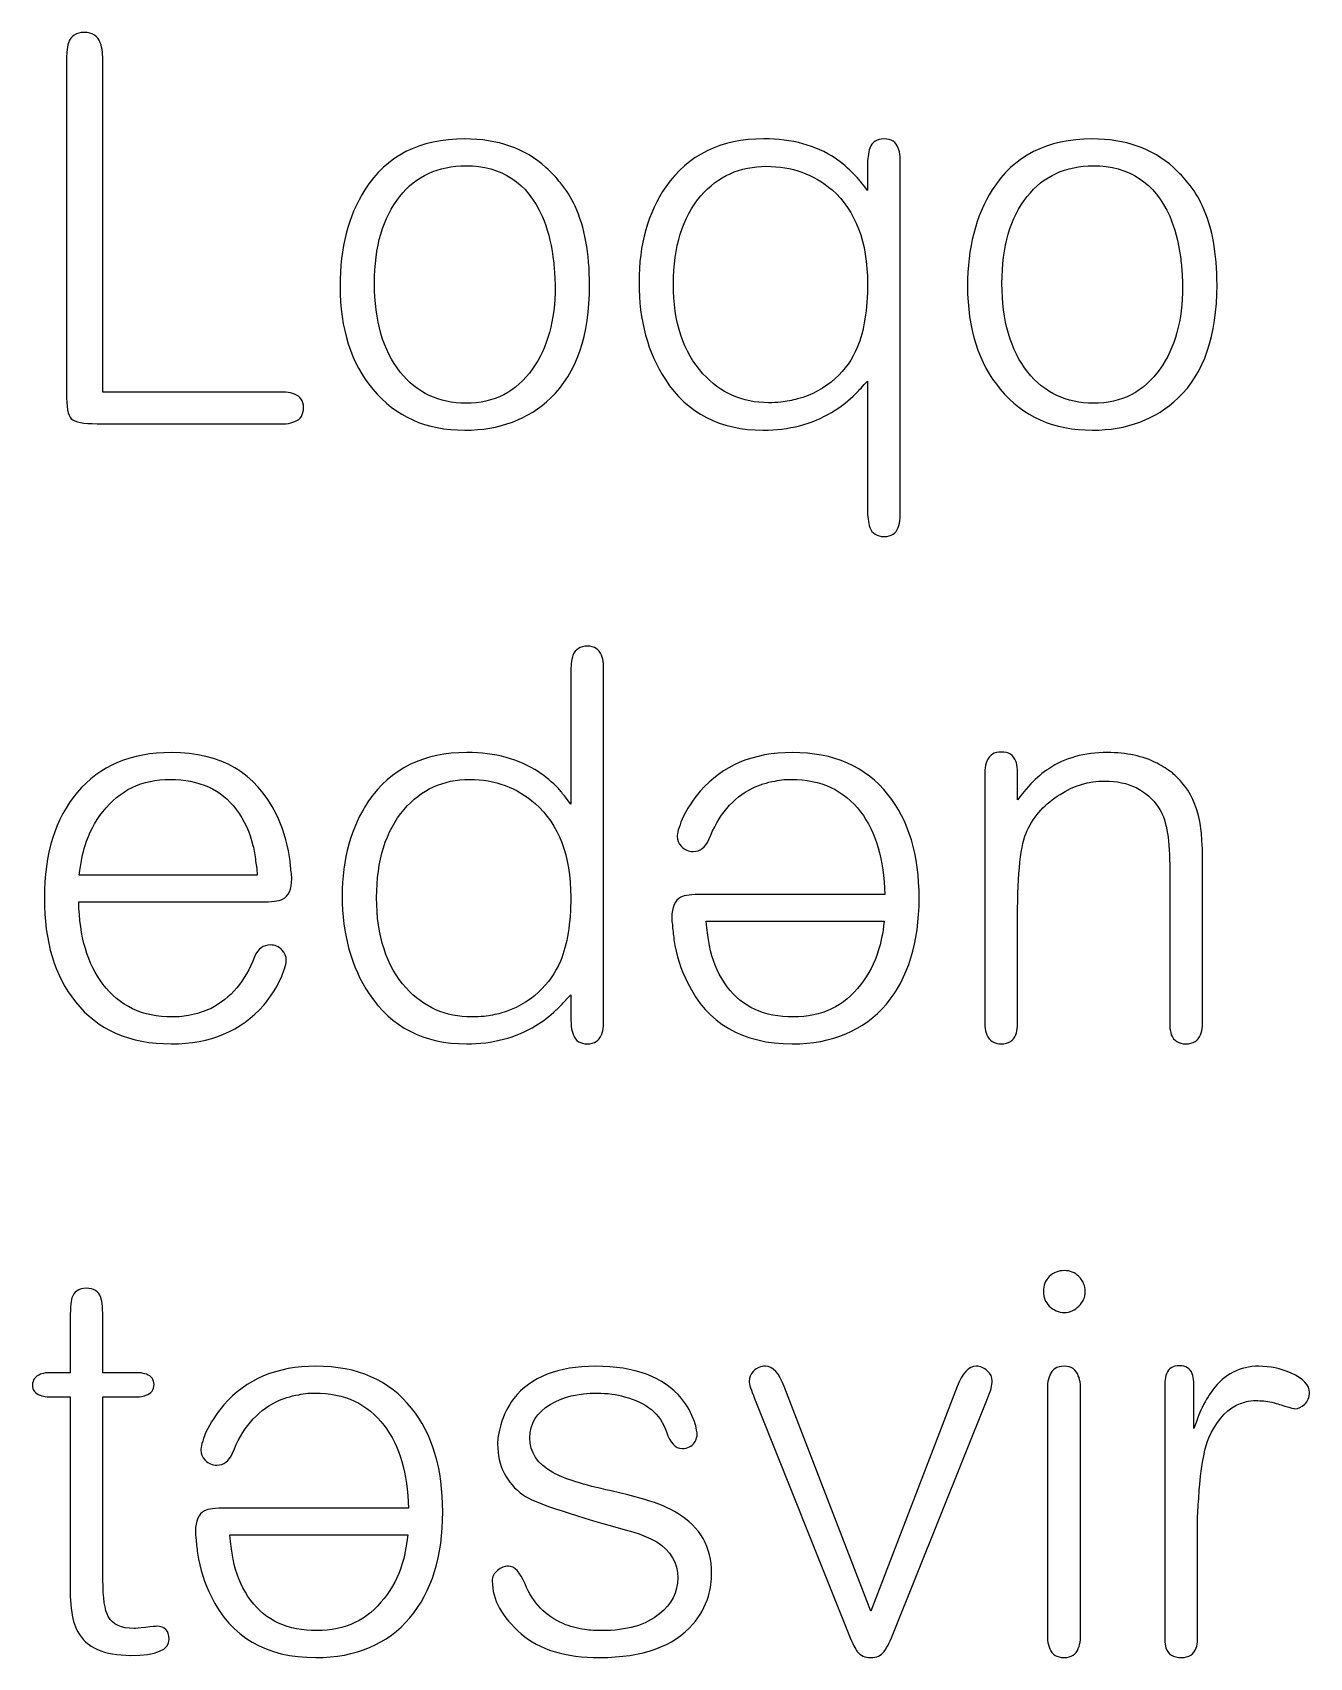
# Model space of a CAD drawing. Header units: centimetres. Extents: x -18.6 to 18.8, y -13 to 11.8.
# Drawn here: x -4.799 to -3.733, y 6.216 to 7.573 of the extents above; entities that cross this region are included whole.
import ezdxf

# ---------------------------------------------------------------- set-up
doc = ezdxf.new("R2010")
doc.units = ezdxf.units.CM
doc.header["$MEASUREMENT"] = 0
doc.layers.add('Layer 1', color=7, linetype='Continuous')

msp = doc.modelspace()

# ---------------------------------------------------------------- linework, layer by layer
at = {"layer": 'Layer 1', "color": 250}
for points, knots in [([(-4.5877, 7.27258), (-4.58471, 7.27228), (-4.58232, 7.27169), (-4.58052, 7.27079), (-4.57544, 7.26899), (-4.57289, 7.26525), (-4.57289, 7.25957), (-4.57289, 7.25358), (-4.57529, 7.24969), (-4.58007, 7.2479), (-4.58217, 7.247), (-4.58456, 7.2464), (-4.58726, 7.2461), (-4.58726, 7.2461), (-4.74525, 7.2461), (-4.74525, 7.2461), (-4.75663, 7.2461), (-4.76381, 7.24745), (-4.7668, 7.25014), (-4.76949, 7.25313), (-4.77084, 7.26031), (-4.77084, 7.27169), (-4.77084, 7.27169), (-4.77084, 7.55222), (-4.77084, 7.55222), (-4.77084, 7.55222), (-4.77039, 7.55626), (-4.77039, 7.55626), (-4.77039, 7.55955), (-4.76994, 7.56225), (-4.76904, 7.56434), (-4.76695, 7.57003), (-4.76261, 7.57287), (-4.75603, 7.57287), (-4.74914, 7.57287), (-4.74466, 7.57003), (-4.74256, 7.56434), (-4.74166, 7.56225), (-4.74106, 7.55955), (-4.74077, 7.55626), (-4.74047, 7.55417), (-4.74032, 7.55132), (-4.74032, 7.54773), (-4.74032, 7.54773), (-4.74032, 7.27258), (-4.74032, 7.27258), (-4.74032, 7.27258), (-4.5877, 7.27258), (-4.5877, 7.27258)], [0, 0, 0, 0, 0.0625, 0.0625, 0.0625, 0.125, 0.125, 0.125, 0.1875, 0.1875, 0.1875, 0.25, 0.25, 0.25, 0.3125, 0.3125, 0.3125, 0.375, 0.375, 0.375, 0.4375, 0.4375, 0.4375, 0.5, 0.5, 0.5, 0.5625, 0.5625, 0.5625, 0.625, 0.625, 0.625, 0.6875, 0.6875, 0.6875, 0.75, 0.75, 0.75, 0.8125, 0.8125, 0.8125, 0.875, 0.875, 0.875, 0.9375, 0.9375, 0.9375, 1, 1, 1, 1]), ([(-4.3341, 7.36191), (-4.3341, 7.31971), (-4.34487, 7.28829), (-4.36642, 7.26765), (-4.38527, 7.24969), (-4.40921, 7.24071), (-4.43823, 7.24071), (-4.47055, 7.24071), (-4.49614, 7.25208), (-4.51499, 7.27483), (-4.53324, 7.29667), (-4.54237, 7.3254), (-4.54237, 7.36101), (-4.54237, 7.39303), (-4.53549, 7.41981), (-4.52172, 7.44135), (-4.50377, 7.46978), (-4.47594, 7.484), (-4.43823, 7.484), (-4.4107, 7.484), (-4.38811, 7.47607), (-4.37046, 7.46021), (-4.36567, 7.45572), (-4.36163, 7.45138), (-4.35834, 7.44719), (-4.35355, 7.4415), (-4.34951, 7.43507), (-4.34622, 7.42789), (-4.33814, 7.41053), (-4.3341, 7.38854), (-4.3341, 7.36191)], [0, 0, 0, 0, 0.1, 0.1, 0.1, 0.2, 0.2, 0.2, 0.3, 0.3, 0.3, 0.4, 0.4, 0.4, 0.5, 0.5, 0.5, 0.6, 0.6, 0.6, 0.7, 0.7, 0.7, 0.8, 0.8, 0.8, 0.9, 0.9, 0.9, 1, 1, 1, 1]), ([(-4.10204, 7.4611), (-4.10204, 7.4644), (-4.10189, 7.46709), (-4.10159, 7.46918), (-4.10129, 7.47218), (-4.10084, 7.47457), (-4.10024, 7.47637), (-4.09815, 7.48145), (-4.09411, 7.484), (-4.08812, 7.484), (-4.08214, 7.484), (-4.07825, 7.48145), (-4.07645, 7.47637), (-4.07556, 7.47457), (-4.07496, 7.47218), (-4.07466, 7.46918), (-4.07466, 7.46918), (-4.07466, 7.1671), (-4.07466, 7.1671), (-4.07496, 7.16411), (-4.07556, 7.16156), (-4.07645, 7.15947), (-4.07825, 7.15438), (-4.08214, 7.15184), (-4.08812, 7.15184), (-4.09411, 7.15184), (-4.09815, 7.15438), (-4.10024, 7.15947), (-4.10084, 7.16127), (-4.10129, 7.16366), (-4.10159, 7.16665), (-4.10189, 7.16875), (-4.10204, 7.17144), (-4.10204, 7.17473), (-4.10204, 7.17473), (-4.10204, 7.28156), (-4.10204, 7.28156), (-4.10204, 7.28156), (-4.10473, 7.27887), (-4.10473, 7.27887), (-4.10473, 7.27887), (-4.10743, 7.27572), (-4.10743, 7.27572), (-4.10982, 7.27333), (-4.11206, 7.27109), (-4.11416, 7.26899), (-4.11984, 7.26361), (-4.12583, 7.25912), (-4.13211, 7.25553), (-4.14857, 7.24565), (-4.16757, 7.24071), (-4.18912, 7.24071), (-4.22503, 7.24071), (-4.25226, 7.25478), (-4.27081, 7.28291), (-4.28547, 7.30535), (-4.2928, 7.33243), (-4.2928, 7.36415), (-4.2928, 7.39587), (-4.28532, 7.4225), (-4.27036, 7.44405), (-4.25181, 7.47068), (-4.22458, 7.484), (-4.18867, 7.484), (-4.16503, 7.484), (-4.14513, 7.47861), (-4.12897, 7.46784), (-4.12329, 7.46395), (-4.1179, 7.45931), (-4.11281, 7.45392), (-4.11072, 7.45183), (-4.10877, 7.44958), (-4.10698, 7.44719), (-4.10698, 7.44719), (-4.10428, 7.44405), (-4.10428, 7.44405), (-4.10428, 7.44405), (-4.10204, 7.44091), (-4.10204, 7.44091), (-4.10204, 7.44091), (-4.10204, 7.4611), (-4.10204, 7.4611)], [0, 0, 0, 0, 0.037037, 0.037037, 0.037037, 0.0740741, 0.0740741, 0.0740741, 0.1111111, 0.1111111, 0.1111111, 0.1481481, 0.1481481, 0.1481481, 0.1851852, 0.1851852, 0.1851852, 0.2222222, 0.2222222, 0.2222222, 0.2592593, 0.2592593, 0.2592593, 0.2962963, 0.2962963, 0.2962963, 0.3333333, 0.3333333, 0.3333333, 0.3703704, 0.3703704, 0.3703704, 0.4074074, 0.4074074, 0.4074074, 0.4444444, 0.4444444, 0.4444444, 0.4814815, 0.4814815, 0.4814815, 0.5185185, 0.5185185, 0.5185185, 0.5555556, 0.5555556, 0.5555556, 0.5925926, 0.5925926, 0.5925926, 0.6296296, 0.6296296, 0.6296296, 0.6666667, 0.6666667, 0.6666667, 0.7037037, 0.7037037, 0.7037037, 0.7407407, 0.7407407, 0.7407407, 0.7777778, 0.7777778, 0.7777778, 0.8148148, 0.8148148, 0.8148148, 0.8518519, 0.8518519, 0.8518519, 0.8888889, 0.8888889, 0.8888889, 0.9259259, 0.9259259, 0.9259259, 0.962963, 0.962963, 0.962963, 1, 1, 1, 1]), ([(-3.81028, 7.36191), (-3.81028, 7.31971), (-3.82105, 7.28829), (-3.8426, 7.26765), (-3.86145, 7.24969), (-3.88539, 7.24071), (-3.91441, 7.24071), (-3.94673, 7.24071), (-3.97232, 7.25208), (-3.99117, 7.27483), (-4.00942, 7.29667), (-4.01855, 7.3254), (-4.01855, 7.36101), (-4.01855, 7.39303), (-4.01167, 7.41981), (-3.9979, 7.44135), (-3.97995, 7.46978), (-3.95212, 7.484), (-3.91441, 7.484), (-3.88688, 7.484), (-3.86429, 7.47607), (-3.84664, 7.46021), (-3.84185, 7.45572), (-3.83781, 7.45138), (-3.83452, 7.44719), (-3.82973, 7.4415), (-3.82569, 7.43507), (-3.8224, 7.42789), (-3.81432, 7.41053), (-3.81028, 7.38854), (-3.81028, 7.36191)], [0, 0, 0, 0, 0.1, 0.1, 0.1, 0.2, 0.2, 0.2, 0.3, 0.3, 0.3, 0.4, 0.4, 0.4, 0.5, 0.5, 0.5, 0.6, 0.6, 0.6, 0.7, 0.7, 0.7, 0.8, 0.8, 0.8, 0.9, 0.9, 0.9, 1, 1, 1, 1]), ([(-4.36283, 7.36056), (-4.36283, 7.36415), (-4.36298, 7.36774), (-4.36328, 7.37133), (-4.36357, 7.37612), (-4.36402, 7.38091), (-4.36462, 7.3857), (-4.36642, 7.39826), (-4.36941, 7.40949), (-4.3736, 7.41936), (-4.38617, 7.44749), (-4.40741, 7.46155), (-4.43734, 7.46155), (-4.46038, 7.46155), (-4.47878, 7.45302), (-4.49255, 7.43597), (-4.50661, 7.41831), (-4.51364, 7.39407), (-4.51364, 7.36325), (-4.51364, 7.33213), (-4.50646, 7.30744), (-4.4921, 7.28919), (-4.47803, 7.27183), (-4.45978, 7.26316), (-4.43734, 7.26316), (-4.4137, 7.26316), (-4.39514, 7.27273), (-4.38168, 7.29188), (-4.36911, 7.30954), (-4.36283, 7.33243), (-4.36283, 7.36056)], [0, 0, 0, 0, 0.1, 0.1, 0.1, 0.2, 0.2, 0.2, 0.3, 0.3, 0.3, 0.4, 0.4, 0.4, 0.5, 0.5, 0.5, 0.6, 0.6, 0.6, 0.7, 0.7, 0.7, 0.8, 0.8, 0.8, 0.9, 0.9, 0.9, 1, 1, 1, 1]), ([(-4.26408, 7.3628), (-4.26408, 7.33078), (-4.25585, 7.3058), (-4.23939, 7.28784), (-4.22473, 7.27169), (-4.20647, 7.26361), (-4.18463, 7.26361), (-4.18104, 7.26361), (-4.1776, 7.26376), (-4.17431, 7.26405), (-4.16952, 7.26465), (-4.16488, 7.26555), (-4.16039, 7.26675), (-4.14842, 7.27004), (-4.13795, 7.27572), (-4.12897, 7.2838), (-4.12089, 7.29129), (-4.11476, 7.29996), (-4.11057, 7.30984), (-4.10488, 7.3236), (-4.10204, 7.34141), (-4.10204, 7.36325), (-4.10204, 7.39796), (-4.11191, 7.424), (-4.13166, 7.44135), (-4.14693, 7.45452), (-4.16518, 7.4611), (-4.18642, 7.4611), (-4.20857, 7.4611), (-4.22682, 7.45287), (-4.24119, 7.43642), (-4.25645, 7.41846), (-4.26408, 7.39392), (-4.26408, 7.3628)], [0, 0, 0, 0, 0.0909091, 0.0909091, 0.0909091, 0.1818182, 0.1818182, 0.1818182, 0.2727273, 0.2727273, 0.2727273, 0.3636364, 0.3636364, 0.3636364, 0.4545455, 0.4545455, 0.4545455, 0.5454545, 0.5454545, 0.5454545, 0.6363636, 0.6363636, 0.6363636, 0.7272727, 0.7272727, 0.7272727, 0.8181818, 0.8181818, 0.8181818, 0.9090909, 0.9090909, 0.9090909, 1, 1, 1, 1]), ([(-3.83901, 7.36056), (-3.83901, 7.36415), (-3.83916, 7.36774), (-3.83946, 7.37133), (-3.83975, 7.37612), (-3.8402, 7.38091), (-3.8408, 7.3857), (-3.8426, 7.39826), (-3.84559, 7.40949), (-3.84978, 7.41936), (-3.86235, 7.44749), (-3.88359, 7.46155), (-3.91352, 7.46155), (-3.93656, 7.46155), (-3.95496, 7.45302), (-3.96873, 7.43597), (-3.98279, 7.41831), (-3.98982, 7.39407), (-3.98982, 7.36325), (-3.98982, 7.33213), (-3.98264, 7.30744), (-3.96828, 7.28919), (-3.95421, 7.27183), (-3.93596, 7.26316), (-3.91352, 7.26316), (-3.88988, 7.26316), (-3.87132, 7.27273), (-3.85786, 7.29188), (-3.84529, 7.30954), (-3.83901, 7.33243), (-3.83901, 7.36056)], [0, 0, 0, 0, 0.1, 0.1, 0.1, 0.2, 0.2, 0.2, 0.3, 0.3, 0.3, 0.4, 0.4, 0.4, 0.5, 0.5, 0.5, 0.6, 0.6, 0.6, 0.7, 0.7, 0.7, 0.8, 0.8, 0.8, 0.9, 0.9, 0.9, 1, 1, 1, 1]), ([(-4.34981, 7.03783), (-4.34981, 7.04112), (-4.34966, 7.04366), (-4.34936, 7.04546), (-4.34906, 7.04845), (-4.34861, 7.05084), (-4.34801, 7.05264), (-4.34592, 7.05773), (-4.34188, 7.06027), (-4.33589, 7.06027), (-4.32991, 7.06027), (-4.32602, 7.05773), (-4.32422, 7.05264), (-4.32333, 7.05084), (-4.32273, 7.04845), (-4.32243, 7.04546), (-4.32243, 7.04546), (-4.32243, 6.74293), (-4.32243, 6.74293), (-4.32273, 6.73993), (-4.32333, 6.73754), (-4.32422, 6.73574), (-4.32602, 6.73066), (-4.32991, 6.72811), (-4.33589, 6.72811), (-4.34188, 6.72811), (-4.34577, 6.73051), (-4.34756, 6.7353), (-4.34846, 6.73739), (-4.34906, 6.73978), (-4.34936, 6.74248), (-4.34936, 6.74248), (-4.34981, 6.75056), (-4.34981, 6.75056), (-4.34981, 6.75056), (-4.34981, 6.76896), (-4.34981, 6.76896), (-4.34981, 6.76896), (-4.3525, 6.76627), (-4.3525, 6.76627), (-4.3525, 6.76627), (-4.3552, 6.76312), (-4.3552, 6.76312), (-4.35759, 6.76073), (-4.35983, 6.75849), (-4.36193, 6.75639), (-4.36731, 6.7513), (-4.373, 6.74697), (-4.37899, 6.74337), (-4.39544, 6.7332), (-4.41474, 6.72811), (-4.43689, 6.72811), (-4.4725, 6.72811), (-4.49958, 6.74203), (-4.51813, 6.76986), (-4.53309, 6.7923), (-4.54057, 6.81953), (-4.54057, 6.85155), (-4.54057, 6.88267), (-4.53324, 6.90915), (-4.51858, 6.931), (-4.50003, 6.95793), (-4.47265, 6.9714), (-4.43644, 6.9714), (-4.4128, 6.9714), (-4.3929, 6.96601), (-4.37674, 6.95524), (-4.37076, 6.95135), (-4.36522, 6.94671), (-4.36013, 6.94132), (-4.35834, 6.93923), (-4.35639, 6.93683), (-4.3543, 6.93414), (-4.3543, 6.93414), (-4.35205, 6.931), (-4.35205, 6.931), (-4.35205, 6.931), (-4.34981, 6.92831), (-4.34981, 6.92831), (-4.34981, 6.92831), (-4.34981, 7.03783), (-4.34981, 7.03783)], [0, 0, 0, 0, 0.037037, 0.037037, 0.037037, 0.0740741, 0.0740741, 0.0740741, 0.1111111, 0.1111111, 0.1111111, 0.1481481, 0.1481481, 0.1481481, 0.1851852, 0.1851852, 0.1851852, 0.2222222, 0.2222222, 0.2222222, 0.2592593, 0.2592593, 0.2592593, 0.2962963, 0.2962963, 0.2962963, 0.3333333, 0.3333333, 0.3333333, 0.3703704, 0.3703704, 0.3703704, 0.4074074, 0.4074074, 0.4074074, 0.4444444, 0.4444444, 0.4444444, 0.4814815, 0.4814815, 0.4814815, 0.5185185, 0.5185185, 0.5185185, 0.5555556, 0.5555556, 0.5555556, 0.5925926, 0.5925926, 0.5925926, 0.6296296, 0.6296296, 0.6296296, 0.6666667, 0.6666667, 0.6666667, 0.7037037, 0.7037037, 0.7037037, 0.7407407, 0.7407407, 0.7407407, 0.7777778, 0.7777778, 0.7777778, 0.8148148, 0.8148148, 0.8148148, 0.8518519, 0.8518519, 0.8518519, 0.8888889, 0.8888889, 0.8888889, 0.9259259, 0.9259259, 0.9259259, 0.962963, 0.962963, 0.962963, 1, 1, 1, 1]), ([(-4.76052, 6.84661), (-4.75992, 6.81759), (-4.75318, 6.79469), (-4.74032, 6.77794), (-4.72655, 6.75968), (-4.70725, 6.75056), (-4.68241, 6.75056), (-4.68241, 6.75056), (-4.67658, 6.75056), (-4.67658, 6.75056), (-4.67389, 6.75086), (-4.67134, 6.7513), (-4.66895, 6.7519), (-4.66207, 6.7531), (-4.65578, 6.75505), (-4.6501, 6.75774), (-4.63364, 6.76612), (-4.62152, 6.78048), (-4.61374, 6.80083), (-4.61075, 6.80741), (-4.60641, 6.8107), (-4.60072, 6.8107), (-4.59683, 6.8107), (-4.59354, 6.80936), (-4.59085, 6.80666), (-4.58845, 6.80397), (-4.58726, 6.80113), (-4.58726, 6.79814), (-4.58726, 6.79694), (-4.58755, 6.79514), (-4.58815, 6.79275), (-4.58905, 6.79006), (-4.5901, 6.78706), (-4.5913, 6.78377), (-4.59519, 6.77539), (-4.60012, 6.76761), (-4.60611, 6.76043), (-4.62496, 6.73889), (-4.65069, 6.72811), (-4.68331, 6.72811), (-4.71802, 6.72811), (-4.74466, 6.73978), (-4.76321, 6.76312), (-4.78056, 6.78467), (-4.78924, 6.81355), (-4.78924, 6.84975), (-4.78924, 6.88686), (-4.78012, 6.91634), (-4.76186, 6.93818), (-4.74301, 6.96032), (-4.71683, 6.9714), (-4.68331, 6.9714), (-4.64172, 6.9714), (-4.61254, 6.95434), (-4.59578, 6.92023), (-4.5904, 6.90945), (-4.58666, 6.89748), (-4.58456, 6.88432), (-4.58396, 6.87983), (-4.58351, 6.87564), (-4.58322, 6.87175), (-4.58292, 6.87025), (-4.58277, 6.86891), (-4.58277, 6.86771), (-4.58277, 6.86771), (-4.58277, 6.86591), (-4.58277, 6.86591), (-4.58277, 6.85724), (-4.58531, 6.85155), (-4.5904, 6.84886), (-4.59339, 6.84736), (-4.59937, 6.84661), (-4.60835, 6.84661), (-4.60835, 6.84661), (-4.76052, 6.84661), (-4.76052, 6.84661)], [0, 0, 0, 0, 0.04, 0.04, 0.04, 0.08, 0.08, 0.08, 0.12, 0.12, 0.12, 0.16, 0.16, 0.16, 0.2, 0.2, 0.2, 0.24, 0.24, 0.24, 0.28, 0.28, 0.28, 0.32, 0.32, 0.32, 0.36, 0.36, 0.36, 0.4, 0.4, 0.4, 0.44, 0.44, 0.44, 0.48, 0.48, 0.48, 0.52, 0.52, 0.52, 0.56, 0.56, 0.56, 0.6, 0.6, 0.6, 0.64, 0.64, 0.64, 0.68, 0.68, 0.68, 0.72, 0.72, 0.72, 0.76, 0.76, 0.76, 0.8, 0.8, 0.8, 0.84, 0.84, 0.84, 0.88, 0.88, 0.88, 0.92, 0.92, 0.92, 0.96, 0.96, 0.96, 1, 1, 1, 1]), ([(-4.08767, 6.8529), (-4.08827, 6.88192), (-4.09501, 6.90496), (-4.10787, 6.92202), (-4.12164, 6.93998), (-4.14094, 6.94895), (-4.16578, 6.94895), (-4.16578, 6.94895), (-4.17161, 6.94895), (-4.17161, 6.94895), (-4.1743, 6.94865), (-4.17685, 6.9482), (-4.17924, 6.94761), (-4.18612, 6.94641), (-4.19241, 6.94446), (-4.19809, 6.94177), (-4.21455, 6.93339), (-4.22667, 6.91903), (-4.23445, 6.89868), (-4.23744, 6.8921), (-4.24178, 6.88881), (-4.24747, 6.88881), (-4.25136, 6.88881), (-4.25465, 6.89015), (-4.25734, 6.89285), (-4.25974, 6.89554), (-4.26093, 6.89838), (-4.26093, 6.90137), (-4.26093, 6.90257), (-4.26063, 6.90437), (-4.26004, 6.90676), (-4.25914, 6.90945), (-4.25809, 6.91245), (-4.25689, 6.91574), (-4.253, 6.92412), (-4.24792, 6.9319), (-4.24163, 6.93908), (-4.22308, 6.96062), (-4.19749, 6.9714), (-4.16488, 6.9714), (-4.13017, 6.9714), (-4.10353, 6.95973), (-4.08498, 6.93638), (-4.06762, 6.91484), (-4.05895, 6.88596), (-4.05895, 6.84975), (-4.05895, 6.81265), (-4.06807, 6.78317), (-4.08633, 6.76133), (-4.10518, 6.73919), (-4.13136, 6.72811), (-4.16488, 6.72811), (-4.20647, 6.72811), (-4.23565, 6.74517), (-4.25241, 6.77928), (-4.25779, 6.79006), (-4.26153, 6.80203), (-4.26363, 6.81519), (-4.26423, 6.81968), (-4.26467, 6.82387), (-4.26497, 6.82776), (-4.26527, 6.82926), (-4.26542, 6.8306), (-4.26542, 6.8318), (-4.26542, 6.8318), (-4.26542, 6.8336), (-4.26542, 6.8336), (-4.26542, 6.84227), (-4.26288, 6.84796), (-4.25779, 6.85065), (-4.2548, 6.85215), (-4.24881, 6.8529), (-4.23984, 6.8529), (-4.23984, 6.8529), (-4.08767, 6.8529), (-4.08767, 6.8529)], [0, 0, 0, 0, 0.04, 0.04, 0.04, 0.08, 0.08, 0.08, 0.12, 0.12, 0.12, 0.16, 0.16, 0.16, 0.2, 0.2, 0.2, 0.24, 0.24, 0.24, 0.28, 0.28, 0.28, 0.32, 0.32, 0.32, 0.36, 0.36, 0.36, 0.4, 0.4, 0.4, 0.44, 0.44, 0.44, 0.48, 0.48, 0.48, 0.52, 0.52, 0.52, 0.56, 0.56, 0.56, 0.6, 0.6, 0.6, 0.64, 0.64, 0.64, 0.68, 0.68, 0.68, 0.72, 0.72, 0.72, 0.76, 0.76, 0.76, 0.8, 0.8, 0.8, 0.84, 0.84, 0.84, 0.88, 0.88, 0.88, 0.92, 0.92, 0.92, 0.96, 0.96, 0.96, 1, 1, 1, 1]), ([(-3.8224, 6.74293), (-3.8227, 6.73993), (-3.8233, 6.73754), (-3.82419, 6.73574), (-3.82599, 6.73066), (-3.83003, 6.72811), (-3.83631, 6.72811), (-3.8423, 6.72811), (-3.84634, 6.73066), (-3.84843, 6.73574), (-3.84903, 6.73754), (-3.84948, 6.73993), (-3.84978, 6.74293), (-3.84978, 6.74293), (-3.84978, 6.87803), (-3.84978, 6.87803), (-3.84978, 6.90078), (-3.85292, 6.91663), (-3.8592, 6.92561), (-3.86908, 6.94027), (-3.88404, 6.94761), (-3.90409, 6.94761), (-3.91726, 6.94761), (-3.92968, 6.94387), (-3.94135, 6.93638), (-3.95362, 6.9289), (-3.96274, 6.91888), (-3.96873, 6.90631), (-3.97411, 6.89494), (-3.97681, 6.871), (-3.97681, 6.83449), (-3.97681, 6.83449), (-3.97681, 6.74293), (-3.97681, 6.74293), (-3.97711, 6.73993), (-3.97755, 6.73754), (-3.97815, 6.73574), (-3.98025, 6.73066), (-3.98429, 6.72811), (-3.99027, 6.72811), (-3.99656, 6.72811), (-4.0006, 6.73066), (-4.00239, 6.73574), (-4.00329, 6.73754), (-4.00389, 6.73993), (-4.00419, 6.74293), (-4.00419, 6.74293), (-4.00419, 6.95658), (-4.00419, 6.95658), (-4.00389, 6.95958), (-4.00329, 6.96212), (-4.00239, 6.96421), (-4.0003, 6.9693), (-3.99626, 6.97184), (-3.99027, 6.97184), (-3.98429, 6.97184), (-3.98025, 6.9693), (-3.97815, 6.96421), (-3.97755, 6.96242), (-3.97711, 6.96002), (-3.97681, 6.95703), (-3.97681, 6.95703), (-3.97681, 6.9319), (-3.97681, 6.9319), (-3.97681, 6.9319), (-3.97142, 6.93863), (-3.97142, 6.93863), (-3.97142, 6.93863), (-3.96558, 6.94536), (-3.96558, 6.94536), (-3.9608, 6.95045), (-3.95586, 6.95464), (-3.95077, 6.95793), (-3.93731, 6.96691), (-3.921, 6.9714), (-3.90185, 6.9714), (-3.88599, 6.9714), (-3.87207, 6.9684), (-3.8601, 6.96242), (-3.85561, 6.96002), (-3.85142, 6.95733), (-3.84753, 6.95434), (-3.84484, 6.95195), (-3.8423, 6.9494), (-3.8399, 6.94671), (-3.83242, 6.93833), (-3.82734, 6.92741), (-3.82464, 6.91394), (-3.82374, 6.90885), (-3.82315, 6.90347), (-3.82285, 6.89778), (-3.82285, 6.89778), (-3.8224, 6.89105), (-3.8224, 6.89105), (-3.8224, 6.89105), (-3.8224, 6.74293), (-3.8224, 6.74293)], [0, 0, 0, 0, 0.03125, 0.03125, 0.03125, 0.0625, 0.0625, 0.0625, 0.09375, 0.09375, 0.09375, 0.125, 0.125, 0.125, 0.15625, 0.15625, 0.15625, 0.1875, 0.1875, 0.1875, 0.21875, 0.21875, 0.21875, 0.25, 0.25, 0.25, 0.28125, 0.28125, 0.28125, 0.3125, 0.3125, 0.3125, 0.34375, 0.34375, 0.34375, 0.375, 0.375, 0.375, 0.40625, 0.40625, 0.40625, 0.4375, 0.4375, 0.4375, 0.46875, 0.46875, 0.46875, 0.5, 0.5, 0.5, 0.53125, 0.53125, 0.53125, 0.5625, 0.5625, 0.5625, 0.59375, 0.59375, 0.59375, 0.625, 0.625, 0.625, 0.65625, 0.65625, 0.65625, 0.6875, 0.6875, 0.6875, 0.71875, 0.71875, 0.71875, 0.75, 0.75, 0.75, 0.78125, 0.78125, 0.78125, 0.8125, 0.8125, 0.8125, 0.84375, 0.84375, 0.84375, 0.875, 0.875, 0.875, 0.90625, 0.90625, 0.90625, 0.9375, 0.9375, 0.9375, 0.96875, 0.96875, 0.96875, 1, 1, 1, 1]), ([(-4.61149, 6.86906), (-4.61149, 6.86906), (-4.61194, 6.87444), (-4.61194, 6.87444), (-4.61194, 6.87444), (-4.61284, 6.88073), (-4.61284, 6.88073), (-4.61344, 6.88551), (-4.61419, 6.88985), (-4.61508, 6.89374), (-4.61778, 6.90481), (-4.62242, 6.91484), (-4.629, 6.92382), (-4.64157, 6.94057), (-4.65997, 6.94895), (-4.68421, 6.94895), (-4.70785, 6.94895), (-4.72655, 6.93998), (-4.74032, 6.92202), (-4.7472, 6.91334), (-4.75214, 6.90392), (-4.75513, 6.89374), (-4.75722, 6.88746), (-4.75887, 6.87923), (-4.76007, 6.86906), (-4.76007, 6.86906), (-4.61149, 6.86906), (-4.61149, 6.86906)], [0, 0, 0, 0, 0.1111111, 0.1111111, 0.1111111, 0.2222222, 0.2222222, 0.2222222, 0.3333333, 0.3333333, 0.3333333, 0.4444444, 0.4444444, 0.4444444, 0.5555556, 0.5555556, 0.5555556, 0.6666667, 0.6666667, 0.6666667, 0.7777778, 0.7777778, 0.7777778, 0.8888889, 0.8888889, 0.8888889, 1, 1, 1, 1]), ([(-4.51185, 6.8502), (-4.51185, 6.81818), (-4.50362, 6.79305), (-4.48716, 6.7748), (-4.4725, 6.75864), (-4.45424, 6.75056), (-4.4324, 6.75056), (-4.42881, 6.75056), (-4.42537, 6.75071), (-4.42208, 6.75101), (-4.41729, 6.7516), (-4.41265, 6.7525), (-4.40816, 6.7537), (-4.39619, 6.75699), (-4.38572, 6.76283), (-4.37674, 6.7712), (-4.36866, 6.77869), (-4.36253, 6.78736), (-4.35834, 6.79724), (-4.35265, 6.811), (-4.34981, 6.82881), (-4.34981, 6.85065), (-4.34981, 6.88536), (-4.35968, 6.9114), (-4.37943, 6.92875), (-4.3947, 6.94222), (-4.41295, 6.94895), (-4.43419, 6.94895), (-4.45634, 6.94895), (-4.47459, 6.94057), (-4.48896, 6.92382), (-4.50422, 6.90586), (-4.51185, 6.88132), (-4.51185, 6.8502)], [0, 0, 0, 0, 0.0909091, 0.0909091, 0.0909091, 0.1818182, 0.1818182, 0.1818182, 0.2727273, 0.2727273, 0.2727273, 0.3636364, 0.3636364, 0.3636364, 0.4545455, 0.4545455, 0.4545455, 0.5454545, 0.5454545, 0.5454545, 0.6363636, 0.6363636, 0.6363636, 0.7272727, 0.7272727, 0.7272727, 0.8181818, 0.8181818, 0.8181818, 0.9090909, 0.9090909, 0.9090909, 1, 1, 1, 1]), ([(-4.2367, 6.83045), (-4.2367, 6.83045), (-4.23625, 6.82507), (-4.23625, 6.82507), (-4.23625, 6.82507), (-4.23535, 6.81878), (-4.23535, 6.81878), (-4.23475, 6.814), (-4.234, 6.80966), (-4.2331, 6.80577), (-4.23041, 6.79469), (-4.22577, 6.78467), (-4.21919, 6.77569), (-4.20662, 6.75894), (-4.18822, 6.75056), (-4.16398, 6.75056), (-4.14034, 6.75056), (-4.12164, 6.75953), (-4.10787, 6.77749), (-4.10099, 6.78617), (-4.09605, 6.79559), (-4.09306, 6.80577), (-4.09097, 6.81205), (-4.08932, 6.82028), (-4.08812, 6.83045), (-4.08812, 6.83045), (-4.2367, 6.83045), (-4.2367, 6.83045)], [0, 0, 0, 0, 0.1111111, 0.1111111, 0.1111111, 0.2222222, 0.2222222, 0.2222222, 0.3333333, 0.3333333, 0.3333333, 0.4444444, 0.4444444, 0.4444444, 0.5555556, 0.5555556, 0.5555556, 0.6666667, 0.6666667, 0.6666667, 0.7777778, 0.7777778, 0.7777778, 0.8888889, 0.8888889, 0.8888889, 1, 1, 1, 1]), ([(-3.92025, 6.52119), (-3.92025, 6.5164), (-3.92205, 6.51236), (-3.92564, 6.50907), (-3.92893, 6.50548), (-3.93297, 6.50368), (-3.93776, 6.50368), (-3.94254, 6.50368), (-3.94673, 6.50548), (-3.95032, 6.50907), (-3.95362, 6.51236), (-3.95526, 6.5164), (-3.95526, 6.52119), (-3.95526, 6.52627), (-3.95362, 6.53046), (-3.95032, 6.53376), (-3.94673, 6.53705), (-3.94254, 6.53869), (-3.93776, 6.53869), (-3.93297, 6.53869), (-3.92893, 6.53705), (-3.92564, 6.53376), (-3.92205, 6.53016), (-3.92025, 6.52598), (-3.92025, 6.52119)], [0, 0, 0, 0, 0.125, 0.125, 0.125, 0.25, 0.25, 0.25, 0.375, 0.375, 0.375, 0.5, 0.5, 0.5, 0.625, 0.625, 0.625, 0.75, 0.75, 0.75, 0.875, 0.875, 0.875, 1, 1, 1, 1]), ([(-4.74032, 6.45341), (-4.74032, 6.45341), (-4.70979, 6.45341), (-4.70979, 6.45341), (-4.7077, 6.45311), (-4.70575, 6.45266), (-4.70396, 6.45206), (-4.69977, 6.45057), (-4.69768, 6.44772), (-4.69768, 6.44353), (-4.69768, 6.43905), (-4.69992, 6.43605), (-4.70441, 6.43456), (-4.7059, 6.43396), (-4.7077, 6.43351), (-4.70979, 6.43321), (-4.70979, 6.43321), (-4.74032, 6.43321), (-4.74032, 6.43321), (-4.74032, 6.43321), (-4.74032, 6.28015), (-4.74032, 6.28015), (-4.74032, 6.26519), (-4.73882, 6.25501), (-4.73583, 6.24963), (-4.73224, 6.24304), (-4.72506, 6.23975), (-4.71428, 6.23975), (-4.71309, 6.23975), (-4.70994, 6.24005), (-4.70486, 6.24065), (-4.69947, 6.24125), (-4.69633, 6.24155), (-4.69543, 6.24155), (-4.68855, 6.24155), (-4.68511, 6.23796), (-4.68511, 6.23077), (-4.68511, 6.2218), (-4.69573, 6.21731), (-4.71698, 6.21731), (-4.73942, 6.21731), (-4.75423, 6.22389), (-4.76141, 6.23706), (-4.76411, 6.24215), (-4.7659, 6.24858), (-4.7668, 6.25636), (-4.7668, 6.25636), (-4.7677, 6.26668), (-4.7677, 6.26668), (-4.7677, 6.26668), (-4.7677, 6.43321), (-4.7677, 6.43321), (-4.7677, 6.43321), (-4.787, 6.43321), (-4.787, 6.43321), (-4.78909, 6.43351), (-4.79104, 6.43396), (-4.79283, 6.43456), (-4.79702, 6.43605), (-4.79912, 6.4389), (-4.79912, 6.44309), (-4.79912, 6.44757), (-4.79687, 6.45057), (-4.79238, 6.45206), (-4.79089, 6.45266), (-4.78909, 6.45311), (-4.787, 6.45341), (-4.787, 6.45341), (-4.7677, 6.45341), (-4.7677, 6.45341), (-4.7677, 6.45341), (-4.7677, 6.4947), (-4.7677, 6.4947), (-4.7677, 6.50578), (-4.76725, 6.51281), (-4.76635, 6.5158), (-4.76456, 6.52119), (-4.76052, 6.52388), (-4.75423, 6.52388), (-4.74795, 6.52388), (-4.74391, 6.52134), (-4.74211, 6.51625), (-4.74092, 6.51296), (-4.74032, 6.50623), (-4.74032, 6.49605), (-4.74032, 6.49605), (-4.74032, 6.45341), (-4.74032, 6.45341)], [0, 0, 0, 0, 0.0344828, 0.0344828, 0.0344828, 0.0689655, 0.0689655, 0.0689655, 0.1034483, 0.1034483, 0.1034483, 0.137931, 0.137931, 0.137931, 0.1724138, 0.1724138, 0.1724138, 0.2068966, 0.2068966, 0.2068966, 0.2413793, 0.2413793, 0.2413793, 0.2758621, 0.2758621, 0.2758621, 0.3103448, 0.3103448, 0.3103448, 0.3448276, 0.3448276, 0.3448276, 0.3793103, 0.3793103, 0.3793103, 0.4137931, 0.4137931, 0.4137931, 0.4482759, 0.4482759, 0.4482759, 0.4827586, 0.4827586, 0.4827586, 0.5172414, 0.5172414, 0.5172414, 0.5517241, 0.5517241, 0.5517241, 0.5862069, 0.5862069, 0.5862069, 0.6206897, 0.6206897, 0.6206897, 0.6551724, 0.6551724, 0.6551724, 0.6896552, 0.6896552, 0.6896552, 0.7241379, 0.7241379, 0.7241379, 0.7586207, 0.7586207, 0.7586207, 0.7931034, 0.7931034, 0.7931034, 0.8275862, 0.8275862, 0.8275862, 0.862069, 0.862069, 0.862069, 0.8965517, 0.8965517, 0.8965517, 0.9310345, 0.9310345, 0.9310345, 0.9655172, 0.9655172, 0.9655172, 1, 1, 1, 1]), ([(-4.48536, 6.3403), (-4.48596, 6.36932), (-4.4927, 6.39236), (-4.50556, 6.40942), (-4.51933, 6.42738), (-4.53863, 6.43635), (-4.56347, 6.43635), (-4.56347, 6.43635), (-4.5693, 6.43635), (-4.5693, 6.43635), (-4.57199, 6.43605), (-4.57454, 6.4356), (-4.57693, 6.43501), (-4.58381, 6.43381), (-4.5901, 6.43186), (-4.59578, 6.42917), (-4.61224, 6.42079), (-4.62436, 6.40643), (-4.63214, 6.38608), (-4.63513, 6.3795), (-4.63947, 6.37621), (-4.64516, 6.37621), (-4.64905, 6.37621), (-4.65234, 6.37755), (-4.65503, 6.38025), (-4.65743, 6.38294), (-4.65862, 6.38578), (-4.65862, 6.38877), (-4.65862, 6.38997), (-4.65832, 6.39177), (-4.65773, 6.39416), (-4.65683, 6.39685), (-4.65578, 6.39985), (-4.65458, 6.40314), (-4.65069, 6.41152), (-4.64561, 6.4193), (-4.63932, 6.42648), (-4.62077, 6.44802), (-4.59518, 6.4588), (-4.56257, 6.4588), (-4.52786, 6.4588), (-4.50122, 6.44713), (-4.48267, 6.42378), (-4.46531, 6.40224), (-4.45664, 6.37336), (-4.45664, 6.33715), (-4.45664, 6.30005), (-4.46576, 6.27057), (-4.48402, 6.24873), (-4.50287, 6.22659), (-4.52905, 6.21551), (-4.56257, 6.21551), (-4.60416, 6.21551), (-4.63334, 6.23257), (-4.6501, 6.26668), (-4.65548, 6.27746), (-4.65922, 6.28943), (-4.66132, 6.30259), (-4.66192, 6.30708), (-4.66236, 6.31127), (-4.66266, 6.31516), (-4.66296, 6.31666), (-4.66311, 6.318), (-4.66311, 6.3192), (-4.66311, 6.3192), (-4.66311, 6.321), (-4.66311, 6.321), (-4.66311, 6.32967), (-4.66057, 6.33536), (-4.65548, 6.33805), (-4.65249, 6.33955), (-4.6465, 6.3403), (-4.63753, 6.3403), (-4.63753, 6.3403), (-4.48536, 6.3403), (-4.48536, 6.3403)], [0, 0, 0, 0, 0.04, 0.04, 0.04, 0.08, 0.08, 0.08, 0.12, 0.12, 0.12, 0.16, 0.16, 0.16, 0.2, 0.2, 0.2, 0.24, 0.24, 0.24, 0.28, 0.28, 0.28, 0.32, 0.32, 0.32, 0.36, 0.36, 0.36, 0.4, 0.4, 0.4, 0.44, 0.44, 0.44, 0.48, 0.48, 0.48, 0.52, 0.52, 0.52, 0.56, 0.56, 0.56, 0.6, 0.6, 0.6, 0.64, 0.64, 0.64, 0.68, 0.68, 0.68, 0.72, 0.72, 0.72, 0.76, 0.76, 0.76, 0.8, 0.8, 0.8, 0.84, 0.84, 0.84, 0.88, 0.88, 0.88, 0.92, 0.92, 0.92, 0.96, 0.96, 0.96, 1, 1, 1, 1]), ([(-4.23221, 6.28598), (-4.23221, 6.2797), (-4.23311, 6.27327), (-4.2349, 6.26668), (-4.23759, 6.25801), (-4.24193, 6.25023), (-4.24792, 6.24334), (-4.26378, 6.22479), (-4.28966, 6.21551), (-4.32557, 6.21551), (-4.3543, 6.21551), (-4.37614, 6.2221), (-4.3911, 6.23526), (-4.40726, 6.24933), (-4.41534, 6.26399), (-4.41534, 6.27925), (-4.41534, 6.28284), (-4.41385, 6.28584), (-4.41085, 6.28823), (-4.40816, 6.29062), (-4.40517, 6.29182), (-4.40188, 6.29182), (-4.39679, 6.29182), (-4.39215, 6.28688), (-4.38796, 6.27701), (-4.38138, 6.26115), (-4.37076, 6.25008), (-4.35609, 6.24379), (-4.35071, 6.2414), (-4.34472, 6.23975), (-4.33814, 6.23885), (-4.33365, 6.23826), (-4.32886, 6.23796), (-4.32378, 6.23796), (-4.30313, 6.23796), (-4.28712, 6.24259), (-4.27575, 6.25187), (-4.26557, 6.25995), (-4.26049, 6.26998), (-4.26049, 6.28194), (-4.26049, 6.29451), (-4.26632, 6.30454), (-4.27799, 6.31202), (-4.28218, 6.31441), (-4.28712, 6.31666), (-4.2928, 6.31875), (-4.2928, 6.31875), (-4.29999, 6.321), (-4.29999, 6.321), (-4.29999, 6.321), (-4.30313, 6.32189), (-4.30313, 6.32189), (-4.30313, 6.32189), (-4.30627, 6.32279), (-4.30627, 6.32279), (-4.35355, 6.33596), (-4.38123, 6.34538), (-4.38931, 6.35107), (-4.40367, 6.36154), (-4.41085, 6.37576), (-4.41085, 6.39371), (-4.41085, 6.39581), (-4.4107, 6.39805), (-4.4104, 6.40044), (-4.40981, 6.40374), (-4.40906, 6.40688), (-4.40816, 6.40987), (-4.40577, 6.41795), (-4.40218, 6.42528), (-4.39739, 6.43186), (-4.38302, 6.44982), (-4.36028, 6.4588), (-4.32916, 6.4588), (-4.29624, 6.4588), (-4.27231, 6.44982), (-4.25734, 6.43186), (-4.25256, 6.42588), (-4.24897, 6.41945), (-4.24657, 6.41256), (-4.24567, 6.41017), (-4.24507, 6.40778), (-4.24478, 6.40538), (-4.24478, 6.40538), (-4.24433, 6.40314), (-4.24433, 6.40314), (-4.24433, 6.40314), (-4.24433, 6.40044), (-4.24433, 6.40044), (-4.24433, 6.40044), (-4.24478, 6.3991), (-4.24478, 6.3991), (-4.24507, 6.3976), (-4.24567, 6.39625), (-4.24657, 6.39506), (-4.24867, 6.39177), (-4.25211, 6.39012), (-4.25689, 6.39012), (-4.26258, 6.39012), (-4.26692, 6.39476), (-4.26991, 6.40403), (-4.275, 6.419), (-4.28667, 6.42872), (-4.30492, 6.43321), (-4.31151, 6.43531), (-4.31914, 6.43635), (-4.32781, 6.43635), (-4.34367, 6.43635), (-4.35669, 6.43321), (-4.36687, 6.42693), (-4.37824, 6.42004), (-4.38392, 6.41077), (-4.38392, 6.3991), (-4.38392, 6.38683), (-4.37749, 6.3771), (-4.36462, 6.36992), (-4.35534, 6.36483), (-4.33919, 6.35975), (-4.31614, 6.35466), (-4.31614, 6.35466), (-4.30223, 6.35152), (-4.30223, 6.35152), (-4.30223, 6.35152), (-4.28787, 6.34748), (-4.28787, 6.34748), (-4.27679, 6.34419), (-4.26767, 6.3403), (-4.26049, 6.33581), (-4.24163, 6.32444), (-4.23221, 6.30783), (-4.23221, 6.28598)], [0, 0, 0, 0, 0.0232558, 0.0232558, 0.0232558, 0.0465116, 0.0465116, 0.0465116, 0.0697674, 0.0697674, 0.0697674, 0.0930233, 0.0930233, 0.0930233, 0.1162791, 0.1162791, 0.1162791, 0.1395349, 0.1395349, 0.1395349, 0.1627907, 0.1627907, 0.1627907, 0.1860465, 0.1860465, 0.1860465, 0.2093023, 0.2093023, 0.2093023, 0.2325581, 0.2325581, 0.2325581, 0.255814, 0.255814, 0.255814, 0.2790698, 0.2790698, 0.2790698, 0.3023256, 0.3023256, 0.3023256, 0.3255814, 0.3255814, 0.3255814, 0.3488372, 0.3488372, 0.3488372, 0.372093, 0.372093, 0.372093, 0.3953488, 0.3953488, 0.3953488, 0.4186047, 0.4186047, 0.4186047, 0.4418605, 0.4418605, 0.4418605, 0.4651163, 0.4651163, 0.4651163, 0.4883721, 0.4883721, 0.4883721, 0.5116279, 0.5116279, 0.5116279, 0.5348837, 0.5348837, 0.5348837, 0.5581395, 0.5581395, 0.5581395, 0.5813953, 0.5813953, 0.5813953, 0.6046512, 0.6046512, 0.6046512, 0.627907, 0.627907, 0.627907, 0.6511628, 0.6511628, 0.6511628, 0.6744186, 0.6744186, 0.6744186, 0.6976744, 0.6976744, 0.6976744, 0.7209302, 0.7209302, 0.7209302, 0.744186, 0.744186, 0.744186, 0.7674419, 0.7674419, 0.7674419, 0.7906977, 0.7906977, 0.7906977, 0.8139535, 0.8139535, 0.8139535, 0.8372093, 0.8372093, 0.8372093, 0.8604651, 0.8604651, 0.8604651, 0.8837209, 0.8837209, 0.8837209, 0.9069767, 0.9069767, 0.9069767, 0.9302326, 0.9302326, 0.9302326, 0.9534884, 0.9534884, 0.9534884, 0.9767442, 0.9767442, 0.9767442, 1, 1, 1, 1]), ([(-4.02708, 6.44174), (-4.02289, 6.45311), (-4.01765, 6.4588), (-4.01137, 6.4588), (-4.00778, 6.4588), (-4.00464, 6.45745), (-4.00194, 6.45476), (-3.99925, 6.45236), (-3.9979, 6.44967), (-3.9979, 6.44668), (-3.9979, 6.44309), (-3.99925, 6.43815), (-4.00194, 6.43186), (-4.00194, 6.43186), (-4.08094, 6.23481), (-4.08094, 6.23481), (-4.08423, 6.22703), (-4.08663, 6.22225), (-4.08812, 6.22045), (-4.09082, 6.21716), (-4.09456, 6.21551), (-4.09935, 6.21551), (-4.10413, 6.21551), (-4.10787, 6.21716), (-4.11057, 6.22045), (-4.11206, 6.22225), (-4.11446, 6.22703), (-4.11775, 6.23481), (-4.11775, 6.23481), (-4.1963, 6.43186), (-4.1963, 6.43186), (-4.19929, 6.43905), (-4.20079, 6.44383), (-4.20079, 6.44623), (-4.20079, 6.44922), (-4.19959, 6.45206), (-4.1972, 6.45476), (-4.1945, 6.45745), (-4.19121, 6.4588), (-4.18732, 6.4588), (-4.18104, 6.4588), (-4.1758, 6.45311), (-4.17161, 6.44174), (-4.17161, 6.44174), (-4.09935, 6.25412), (-4.09935, 6.25412), (-4.09935, 6.25412), (-4.02708, 6.44174), (-4.02708, 6.44174)], [0, 0, 0, 0, 0.0625, 0.0625, 0.0625, 0.125, 0.125, 0.125, 0.1875, 0.1875, 0.1875, 0.25, 0.25, 0.25, 0.3125, 0.3125, 0.3125, 0.375, 0.375, 0.375, 0.4375, 0.4375, 0.4375, 0.5, 0.5, 0.5, 0.5625, 0.5625, 0.5625, 0.625, 0.625, 0.625, 0.6875, 0.6875, 0.6875, 0.75, 0.75, 0.75, 0.8125, 0.8125, 0.8125, 0.875, 0.875, 0.875, 0.9375, 0.9375, 0.9375, 1, 1, 1, 1]), ([(-3.92429, 6.23033), (-3.92459, 6.22733), (-3.92519, 6.22494), (-3.92609, 6.22314), (-3.92788, 6.21806), (-3.93177, 6.21551), (-3.93776, 6.21551), (-3.94404, 6.21551), (-3.94808, 6.21791), (-3.94987, 6.2227), (-3.95077, 6.22479), (-3.95137, 6.22718), (-3.95167, 6.22988), (-3.95167, 6.22988), (-3.95167, 6.44398), (-3.95167, 6.44398), (-3.95137, 6.44698), (-3.95077, 6.44937), (-3.94987, 6.45117), (-3.94808, 6.45625), (-3.94404, 6.4588), (-3.93776, 6.4588), (-3.93177, 6.4588), (-3.92788, 6.4561), (-3.92609, 6.45072), (-3.92519, 6.44892), (-3.92459, 6.44653), (-3.92429, 6.44353), (-3.92429, 6.44353), (-3.92429, 6.23033), (-3.92429, 6.23033)], [0, 0, 0, 0, 0.1, 0.1, 0.1, 0.2, 0.2, 0.2, 0.3, 0.3, 0.3, 0.4, 0.4, 0.4, 0.5, 0.5, 0.5, 0.6, 0.6, 0.6, 0.7, 0.7, 0.7, 0.8, 0.8, 0.8, 0.9, 0.9, 0.9, 1, 1, 1, 1]), ([(-3.82644, 6.23077), (-3.82644, 6.22778), (-3.82689, 6.22539), (-3.82779, 6.22359), (-3.82958, 6.21821), (-3.83362, 6.21551), (-3.8399, 6.21551), (-3.84679, 6.21551), (-3.85113, 6.21821), (-3.85292, 6.22359), (-3.85352, 6.22539), (-3.85382, 6.22778), (-3.85382, 6.23077), (-3.85382, 6.23077), (-3.85382, 6.44578), (-3.85382, 6.44578), (-3.85352, 6.44847), (-3.85307, 6.45072), (-3.85247, 6.45251), (-3.85068, 6.457), (-3.84709, 6.45924), (-3.8417, 6.45924), (-3.83631, 6.45924), (-3.83272, 6.457), (-3.83093, 6.45251), (-3.83033, 6.45072), (-3.82988, 6.44847), (-3.82958, 6.44578), (-3.82958, 6.44578), (-3.82958, 6.40673), (-3.82958, 6.40673), (-3.82958, 6.40673), (-3.82823, 6.41032), (-3.82823, 6.41032), (-3.82823, 6.41032), (-3.82689, 6.41391), (-3.82689, 6.41391), (-3.82599, 6.4169), (-3.82494, 6.4196), (-3.82375, 6.42199), (-3.82075, 6.42857), (-3.81746, 6.43426), (-3.81387, 6.43905), (-3.804, 6.45221), (-3.79113, 6.4588), (-3.77527, 6.4588), (-3.76629, 6.4588), (-3.75731, 6.45685), (-3.74834, 6.45296), (-3.73816, 6.44847), (-3.73308, 6.44309), (-3.73308, 6.4368), (-3.73308, 6.43291), (-3.73442, 6.42962), (-3.73712, 6.42693), (-3.73981, 6.42453), (-3.7425, 6.42334), (-3.74519, 6.42334), (-3.74579, 6.42334), (-3.74864, 6.42408), (-3.75372, 6.42558), (-3.75582, 6.42618), (-3.75776, 6.42678), (-3.75956, 6.42738), (-3.76135, 6.42797), (-3.7624, 6.42827), (-3.7627, 6.42827), (-3.76719, 6.42947), (-3.77168, 6.43007), (-3.77617, 6.43007), (-3.77617, 6.43007), (-3.77976, 6.43007), (-3.77976, 6.43007), (-3.77976, 6.43007), (-3.78425, 6.42962), (-3.78425, 6.42962), (-3.78784, 6.42872), (-3.79128, 6.42753), (-3.79457, 6.42603), (-3.80385, 6.42094), (-3.81133, 6.41196), (-3.81701, 6.3991), (-3.8203, 6.39192), (-3.82285, 6.3789), (-3.82464, 6.36005), (-3.82524, 6.35376), (-3.82569, 6.34733), (-3.82599, 6.34075), (-3.82629, 6.33835), (-3.82644, 6.33611), (-3.82644, 6.33401), (-3.82644, 6.33401), (-3.82644, 6.23077), (-3.82644, 6.23077)], [0, 0, 0, 0, 0.0322581, 0.0322581, 0.0322581, 0.0645161, 0.0645161, 0.0645161, 0.0967742, 0.0967742, 0.0967742, 0.1290323, 0.1290323, 0.1290323, 0.1612903, 0.1612903, 0.1612903, 0.1935484, 0.1935484, 0.1935484, 0.2258065, 0.2258065, 0.2258065, 0.2580645, 0.2580645, 0.2580645, 0.2903226, 0.2903226, 0.2903226, 0.3225806, 0.3225806, 0.3225806, 0.3548387, 0.3548387, 0.3548387, 0.3870968, 0.3870968, 0.3870968, 0.4193548, 0.4193548, 0.4193548, 0.4516129, 0.4516129, 0.4516129, 0.483871, 0.483871, 0.483871, 0.516129, 0.516129, 0.516129, 0.5483871, 0.5483871, 0.5483871, 0.5806452, 0.5806452, 0.5806452, 0.6129032, 0.6129032, 0.6129032, 0.6451613, 0.6451613, 0.6451613, 0.6774194, 0.6774194, 0.6774194, 0.7096774, 0.7096774, 0.7096774, 0.7419355, 0.7419355, 0.7419355, 0.7741935, 0.7741935, 0.7741935, 0.8064516, 0.8064516, 0.8064516, 0.8387097, 0.8387097, 0.8387097, 0.8709677, 0.8709677, 0.8709677, 0.9032258, 0.9032258, 0.9032258, 0.9354839, 0.9354839, 0.9354839, 0.9677419, 0.9677419, 0.9677419, 1, 1, 1, 1]), ([(-4.63439, 6.31785), (-4.63439, 6.31785), (-4.63394, 6.31247), (-4.63394, 6.31247), (-4.63394, 6.31247), (-4.63304, 6.30618), (-4.63304, 6.30618), (-4.63244, 6.3014), (-4.63169, 6.29706), (-4.63079, 6.29317), (-4.6281, 6.28209), (-4.62346, 6.27207), (-4.61688, 6.26309), (-4.60431, 6.24634), (-4.58591, 6.23796), (-4.56167, 6.23796), (-4.53803, 6.23796), (-4.51933, 6.24693), (-4.50556, 6.26489), (-4.49868, 6.27357), (-4.49374, 6.28299), (-4.49075, 6.29317), (-4.48866, 6.29945), (-4.48701, 6.30768), (-4.48581, 6.31785), (-4.48581, 6.31785), (-4.63439, 6.31785), (-4.63439, 6.31785)], [0, 0, 0, 0, 0.1111111, 0.1111111, 0.1111111, 0.2222222, 0.2222222, 0.2222222, 0.3333333, 0.3333333, 0.3333333, 0.4444444, 0.4444444, 0.4444444, 0.5555556, 0.5555556, 0.5555556, 0.6666667, 0.6666667, 0.6666667, 0.7777778, 0.7777778, 0.7777778, 0.8888889, 0.8888889, 0.8888889, 1, 1, 1, 1])]:
    msp.add_open_spline(points, degree=3, knots=knots, dxfattribs=at)

doc.saveas('drawing.dxf')
